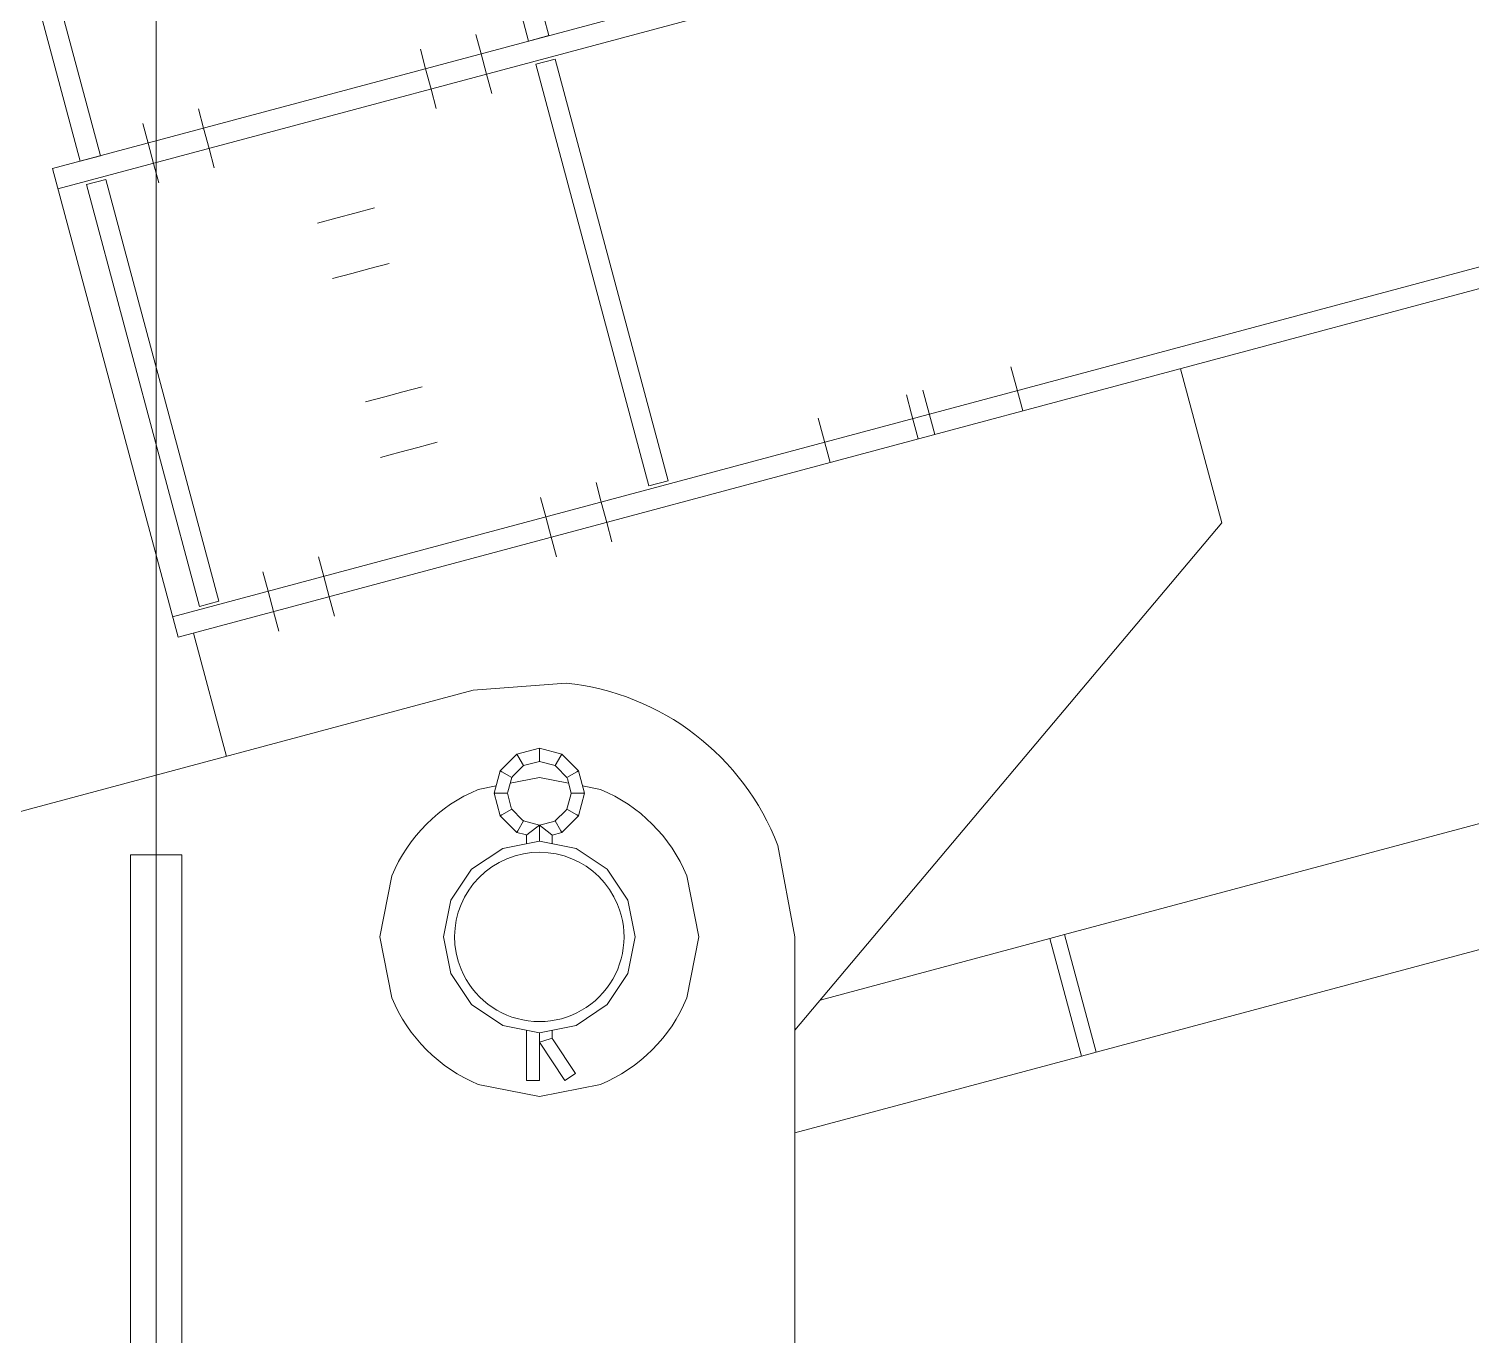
# Model space of a CAD drawing. Header units: millimetres. Extents: x -753 to 90, y 56274 to 56868.
# Drawn here: x -393.29 to -384.25, y 56706.36 to 56714.54 of the extents above; entities that cross this region are included whole.
import ezdxf

# ---------------------------------------------------------------- set-up
doc = ezdxf.new("R2010")
doc.units = ezdxf.units.MM
doc.linetypes.add('XKITLINE00', pattern=[0])
doc.linetypes.add('XKITLINE02', pattern=[4, 2, -2])
for name, color, linetype, lineweight in [('Grelha', 4, 'Continuous', 0), ('Parafuso', 3, 'Continuous', 0), ('Peça', 2, 'Continuous', 0)]:
    doc.layers.add(name, color=color, linetype=linetype, lineweight=lineweight)

# ---------------------------------------------------------------- blocks, each defined once
blk = doc.blocks.new('*A529')
at = {"layer": 'Peça', "color": 1, "linetype": 'XKITLINE00', "lineweight": 0}
for p, q in [((-392.3281, 56709.3675), (-392.6481, 56709.3675)), ((-392.6481, 56705.1875), (-392.6481, 56709.3675)), ((-392.3281, 56705.1875), (-392.3281, 56709.3675)), ((-392.6481, 56705.5875), (-392.3281, 56705.5875))]:
    blk.add_line(p, q, dxfattribs=at)
blk = doc.blocks.new('*A531')
at = {"layer": 'Peça', "color": 1, "linetype": 'XKITLINE00', "lineweight": 0}
for p, q in [((-390.5022, 56710.3991), (-389.9209, 56710.4449)), ((-395.3022, 56709.113), (-390.5022, 56710.3991)), ((-388.5944, 56709.427), (-388.4881, 56708.8536)), ((-395.777, 56708.8979), (-395.3022, 56709.113)), ((-388.4881, 56705.1875), (-388.4881, 56708.8536)), ((-396.4881, 56707.5675), (-396.4032, 56708.0818)), ((-396.4882, 56705.1875), (-396.4881, 56707.5675))]:
    blk.add_line(p, q, dxfattribs=at)
for centre, start, end in [((-390.0881, 56708.8536), 20.99996, 83.99972), ((-394.8881, 56707.5675), 123.74946, 161.24913)]:
    blk.add_arc(centre, 1.6, start, end, dxfattribs=at)
blk = doc.blocks.new('*A532')
at = {"layer": 'Peça', "color": 1, "linetype": 'XKITLINE00', "lineweight": 0}
for p, q in [((-390.3177, 56709.408), (-390.0881, 56709.4536)), ((-390.0881, 56709.4536), (-389.8585, 56709.408)), ((-390.5124, 56709.2779), (-390.3177, 56709.408)), ((-389.6639, 56709.2779), (-389.8585, 56709.408)), ((-390.5124, 56709.2779), (-390.6424, 56709.0832)), ((-389.5338, 56709.0832), (-389.6639, 56709.2779)), ((-390.6424, 56709.0832), (-390.6881, 56708.8536)), ((-389.4881, 56708.8537), (-389.5338, 56709.0832)), ((-390.6881, 56708.8536), (-390.6424, 56708.624)), ((-389.5338, 56708.624), (-389.4881, 56708.8537)), ((-390.6424, 56708.624), (-390.5124, 56708.4294)), ((-389.6639, 56708.4294), (-389.5338, 56708.624)), ((-390.5124, 56708.4294), (-390.3177, 56708.2993)), ((-389.8585, 56708.2993), (-389.6639, 56708.4294)), ((-390.3177, 56708.2993), (-390.0881, 56708.2536)), ((-390.0881, 56708.2536), (-389.8585, 56708.2993))]:
    blk.add_line(p, q, dxfattribs=at)
for start, end in [(22.50001, 202.50001), (202.50001, 22.50001)]:
    blk.add_arc((-390.0882, 56708.8537), 0.5306, start, end, dxfattribs=at)
blk = doc.blocks.new('*A623')
at = {"layer": 'Peça', "color": 1, "linetype": 'XKITLINE00', "lineweight": 0}
for p, q in [((-390.4708, 56709.7775), (-390.3586, 56709.7998)), ((-390.2711, 56709.8172), (-390.0881, 56709.8536)), ((-390.0881, 56709.8536), (-389.9052, 56709.8173)), ((-389.8177, 56709.7999), (-389.7054, 56709.7775)), ((-391.0881, 56708.8536), (-391.012, 56709.2363)), ((-389.1642, 56709.2363), (-389.0881, 56708.8536)), ((-391.012, 56708.471), (-391.0881, 56708.8536)), ((-389.0881, 56708.8536), (-389.1642, 56708.471)), ((-390.0881, 56707.8536), (-390.4708, 56707.9298)), ((-389.7054, 56707.9298), (-390.0881, 56707.8536))]:
    blk.add_line(p, q, dxfattribs=at)
for start, end in [(112.5, 157.5), (22.49997, 67.49999), (202.5, 247.49999), (292.49998, 337.49996)]:
    blk.add_arc((-390.0881, 56708.8536), 1, start, end, dxfattribs=at)
blk = doc.blocks.new('*A624')
at = {"layer": 'Peça', "color": 1, "linetype": 'XKITLINE00', "lineweight": 0}
for p, q in [((-390.2296, 56709.9986), (-390.3331, 56709.8951)), ((-390.0882, 56710.0365), (-390.2296, 56709.9986)), ((-390.2296, 56709.9986), (-390.2235, 56709.9881)), ((-390.2235, 56709.9881), (-390.1882, 56709.9269)), ((-390.0882, 56710.0365), (-390.0882, 56710.0244)), ((-390.0882, 56710.0365), (-389.9467, 56709.9986)), ((-390.0882, 56710.0244), (-390.0882, 56709.9537)), ((-389.9528, 56709.9881), (-389.9882, 56709.9269)), ((-389.9467, 56709.9986), (-389.9528, 56709.9881)), ((-389.9467, 56709.9986), (-389.8433, 56709.8951)), ((-390.3331, 56709.8951), (-390.371, 56709.7537)), ((-390.3331, 56709.8951), (-390.3226, 56709.8891)), ((-390.3226, 56709.8891), (-390.2614, 56709.8537)), ((-390.1882, 56709.9269), (-390.2543, 56709.8608)), ((-390.1882, 56709.9269), (-390.1785, 56709.9295)), ((-390.0882, 56709.9537), (-390.1785, 56709.9295)), ((-390.0882, 56709.9537), (-390.0785, 56709.9511)), ((-390.0785, 56709.9511), (-389.9882, 56709.9269)), ((-389.9882, 56709.9269), (-389.9811, 56709.9198)), ((-389.9811, 56709.9198), (-389.915, 56709.8537)), ((-389.8538, 56709.889), (-389.915, 56709.8537)), ((-389.8433, 56709.8951), (-389.8538, 56709.889)), ((-389.8433, 56709.8951), (-389.8053, 56709.7537)), ((-390.2614, 56709.8537), (-390.2856, 56709.7634)), ((-390.2614, 56709.8537), (-390.2543, 56709.8608)), ((-389.915, 56709.8537), (-389.9124, 56709.844)), ((-389.9124, 56709.844), (-389.8882, 56709.7537)), ((-390.371, 56709.7537), (-390.3331, 56709.6123)), ((-390.371, 56709.7537), (-390.3589, 56709.7537)), ((-390.3589, 56709.7537), (-390.2882, 56709.7537)), ((-390.2882, 56709.7537), (-390.2856, 56709.7634)), ((-390.2882, 56709.7537), (-390.264, 56709.6634)), ((-389.8907, 56709.744), (-389.915, 56709.6537)), ((-389.8882, 56709.7537), (-389.8907, 56709.744)), ((-389.8175, 56709.7537), (-389.8882, 56709.7537)), ((-389.8053, 56709.7537), (-389.8433, 56709.6123)), ((-389.8053, 56709.7537), (-389.8175, 56709.7537)), ((-390.3331, 56709.6123), (-390.3226, 56709.6183)), ((-390.3331, 56709.6123), (-390.2296, 56709.5088)), ((-390.3226, 56709.6183), (-390.2614, 56709.6537)), ((-390.2614, 56709.6537), (-390.264, 56709.6634)), ((-390.2614, 56709.6537), (-390.1952, 56709.5876)), ((-389.9221, 56709.6466), (-389.9882, 56709.5805)), ((-389.8433, 56709.6123), (-389.9468, 56709.5088)), ((-389.915, 56709.6537), (-389.9221, 56709.6466)), ((-389.8538, 56709.6183), (-389.915, 56709.6537)), ((-389.8433, 56709.6123), (-389.8538, 56709.6183)), ((-390.2296, 56709.5088), (-390.2235, 56709.5193)), ((-390.1778, 56709.4949), (-390.2296, 56709.5088)), ((-390.2235, 56709.5193), (-390.1882, 56709.5805)), ((-390.1882, 56709.5805), (-390.1952, 56709.5876)), ((-390.0882, 56709.5537), (-390.1882, 56709.5805)), ((-390.1565, 56709.5013), (-390.0882, 56709.5537)), ((-389.9979, 56709.5779), (-390.0882, 56709.5537)), ((-390.0882, 56709.5537), (-390.0882, 56709.4536)), ((-390.0199, 56709.5013), (-390.0882, 56709.5537)), ((-390.0882, 56709.5537), (-390.0882, 56709.4536)), ((-389.9468, 56709.5088), (-390.0082, 56709.4923)), ((-389.9882, 56709.5805), (-389.9979, 56709.5779)), ((-389.9529, 56709.5193), (-389.9882, 56709.5805)), ((-389.9468, 56709.5088), (-389.9529, 56709.5193)), ((-390.1682, 56709.4923), (-390.1778, 56709.4949)), ((-390.1682, 56709.4923), (-390.1565, 56709.5013)), ((-390.1682, 56709.4377), (-390.1682, 56709.4923)), ((-390.0082, 56709.4923), (-390.0199, 56709.5013)), ((-390.0082, 56709.4823), (-390.0082, 56709.4923)), ((-390.0082, 56709.4377), (-390.0082, 56709.4823)), ((-390.1682, 56707.9537), (-390.1682, 56708.2696)), ((-390.0882, 56707.9537), (-390.0882, 56708.2536)), ((-390.0882, 56708.2536), (-390.0882, 56708.1937)), ((-390.0082, 56708.2695), (-390.0082, 56708.2179)), ((-390.0199, 56708.2144), (-390.0882, 56708.1937)), ((-390.0882, 56708.1937), (-389.9282, 56707.9537)), ((-390.0082, 56708.2179), (-390.0199, 56708.2144)), ((-390.0082, 56708.2179), (-390.0026, 56708.2096)), ((-390.0026, 56708.2096), (-389.8616, 56707.9981)), ((-389.9184, 56707.9602), (-389.8713, 56707.9916)), ((-389.8713, 56707.9916), (-389.8616, 56707.9981)), ((-390.1682, 56707.9537), (-390.1564, 56707.9537)), ((-390.1564, 56707.9537), (-390.0882, 56707.9537)), ((-389.9282, 56707.9537), (-389.9184, 56707.9602))]:
    blk.add_line(p, q, dxfattribs=at)
blk = doc.blocks.new('*A628')
at = {"layer": 'Grelha', "color": 7, "linetype": 'XKITLINE00', "lineweight": 0}
blk.add_line((-392.4881, 56499.3272), (-392.4881, 56831.55), dxfattribs=at)
blk = doc.blocks.new('*A1311')
at = {"layer": 'Peça', "color": 1, "linetype": 'XKITLINE00', "lineweight": 0}
for p, q in [((-393.1381, 56713.6683), (-383.1297, 56716.35)), ((-393.104, 56713.5408), (-383.0955, 56716.2225)), ((-393.1381, 56713.6683), (-392.3513, 56710.7319)), ((-392.3855, 56710.8594), (-382.377, 56713.5411)), ((-392.3513, 56710.7319), (-382.8983, 56713.2648))]:
    blk.add_line(p, q, dxfattribs=at)
blk = doc.blocks.new('*A1315')
at = {"layer": 'Parafuso', "color": 7, "linetype": 'XKITLINE02', "lineweight": 0}
for p, q in [((-392.1915, 56713.9219), (-392.2241, 56714.0436)), ((-392.1915, 56713.9219), (-392.2241, 56714.0436)), ((-392.1915, 56713.9219), (-392.2241, 56714.0436)), ((-392.5393, 56713.8288), (-392.5719, 56713.9505)), ((-392.5393, 56713.8288), (-392.5719, 56713.9505)), ((-392.5393, 56713.8288), (-392.5719, 56713.9505)), ((-392.1574, 56713.7944), (-392.1915, 56713.9219)), ((-392.1574, 56713.7944), (-392.1915, 56713.9219)), ((-392.1574, 56713.7944), (-392.1915, 56713.9219)), ((-392.5051, 56713.7013), (-392.5393, 56713.8288)), ((-392.5051, 56713.7013), (-392.5393, 56713.8288)), ((-392.5051, 56713.7013), (-392.5393, 56713.8288)), ((-392.1248, 56713.6727), (-392.1574, 56713.7944)), ((-392.1248, 56713.6727), (-392.1574, 56713.7944)), ((-392.1248, 56713.6727), (-392.1574, 56713.7944)), ((-392.4725, 56713.5796), (-392.5051, 56713.7013)), ((-392.4725, 56713.5796), (-392.5051, 56713.7013)), ((-392.4725, 56713.5796), (-392.5051, 56713.7013))]:
    blk.add_line(p, q, dxfattribs=at)
blk = doc.blocks.new('*A1340')
at = {"layer": 'Peça', "color": 1, "linetype": 'XKITLINE00', "lineweight": 0}
for p, q in [((-389.9885, 56714.3549), (-390.1102, 56714.3222)), ((-389.4021, 56711.6795), (-390.1102, 56714.3222)), ((-389.2804, 56711.7121), (-389.9885, 56714.3549)), ((-389.2804, 56711.7121), (-389.4021, 56711.6795))]:
    blk.add_line(p, q, dxfattribs=at)
blk = doc.blocks.new('*A1341')
at = {"layer": 'Peça', "color": 1, "linetype": 'XKITLINE00', "lineweight": 0}
for p, q in [((-392.8032, 56713.6007), (-392.9249, 56713.5681)), ((-392.0951, 56710.9579), (-392.8032, 56713.6007)), ((-392.2168, 56710.9253), (-392.9249, 56713.5681)), ((-392.0951, 56710.9579), (-392.2168, 56710.9253))]:
    blk.add_line(p, q, dxfattribs=at)
blk = doc.blocks.new('*A1356')
at = {"layer": 'Parafuso', "color": 7, "linetype": 'XKITLINE02', "lineweight": 0}
for p, q in [((-387.1345, 56712.4268), (-387.1016, 56712.3042)), ((-387.7892, 56712.2514), (-387.7563, 56712.1287)), ((-387.6859, 56712.2791), (-387.653, 56712.1564)), ((-387.1016, 56712.3042), (-387.0602, 56712.1496)), ((-387.7563, 56712.1287), (-387.7149, 56711.9742)), ((-387.653, 56712.1564), (-387.6116, 56712.0019)), ((-388.3406, 56712.1037), (-388.3077, 56711.981)), ((-388.3077, 56711.981), (-388.2663, 56711.8264))]:
    blk.add_line(p, q, dxfattribs=at)
blk = doc.blocks.new('*A1371')
at = {"layer": 'Peça', "color": 1, "linetype": 'XKITLINE00', "lineweight": 0}
for p, q in [((-386.6007, 56708.1318), (-340.654, 56720.4428)), ((-386.7979, 56708.8678), (-382.0603, 56710.1372)), ((-386.7979, 56708.8678), (-386.6007, 56708.1318))]:
    blk.add_line(p, q, dxfattribs=at)
blk = doc.blocks.new('*A1386')
at = {"layer": 'Peça', "color": 1, "linetype": 'XKITLINE00', "lineweight": 0}
for p, q in [((-390.1554, 56714.4675), (-394.7933, 56731.7769)), ((-390.0278, 56714.5017), (-394.6658, 56731.8111)), ((-392.9643, 56713.7149), (-397.6022, 56731.0243)), ((-392.8368, 56713.7491), (-397.4747, 56731.0585)), ((-390.1554, 56714.4675), (-390.0278, 56714.5017)), ((-392.9643, 56713.7149), (-392.8368, 56713.7491))]:
    blk.add_line(p, q, dxfattribs=at)
blk = doc.blocks.new('*A1394')
at = {"layer": 'Parafuso', "color": 7, "linetype": 'XKITLINE02', "lineweight": 0}
for p, q in [((-392.1915, 56713.9219), (-392.2241, 56714.0436)), ((-392.1915, 56713.9219), (-392.2241, 56714.0436)), ((-392.1915, 56713.9219), (-392.2241, 56714.0436)), ((-392.5393, 56713.8288), (-392.5719, 56713.9505)), ((-392.5393, 56713.8288), (-392.5719, 56713.9505)), ((-392.5393, 56713.8288), (-392.5719, 56713.9505)), ((-392.1574, 56713.7944), (-392.1915, 56713.9219)), ((-392.1574, 56713.7944), (-392.1915, 56713.9219)), ((-392.1574, 56713.7944), (-392.1915, 56713.9219)), ((-392.5051, 56713.7013), (-392.5393, 56713.8288)), ((-392.5051, 56713.7013), (-392.5393, 56713.8288)), ((-392.5051, 56713.7013), (-392.5393, 56713.8288)), ((-392.1248, 56713.6727), (-392.1574, 56713.7944)), ((-392.1248, 56713.6727), (-392.1574, 56713.7944)), ((-392.1248, 56713.6727), (-392.1574, 56713.7944)), ((-392.4725, 56713.5796), (-392.5051, 56713.7013)), ((-392.4725, 56713.5796), (-392.5051, 56713.7013)), ((-392.4725, 56713.5796), (-392.5051, 56713.7013))]:
    blk.add_line(p, q, dxfattribs=at)
blk = doc.blocks.new('*A1395')
at = {"layer": 'Parafuso', "color": 7, "linetype": 'XKITLINE02', "lineweight": 0}
for p, q in [((-392.1915, 56713.9219), (-392.2241, 56714.0436)), ((-392.1915, 56713.9219), (-392.2241, 56714.0436)), ((-392.1915, 56713.9219), (-392.2241, 56714.0436)), ((-392.5393, 56713.8288), (-392.5719, 56713.9505)), ((-392.5393, 56713.8288), (-392.5719, 56713.9505)), ((-392.5393, 56713.8288), (-392.5719, 56713.9505)), ((-392.1574, 56713.7944), (-392.1915, 56713.9219)), ((-392.1574, 56713.7944), (-392.1915, 56713.9219)), ((-392.1574, 56713.7944), (-392.1915, 56713.9219)), ((-392.5051, 56713.7013), (-392.5393, 56713.8288)), ((-392.5051, 56713.7013), (-392.5393, 56713.8288)), ((-392.5051, 56713.7013), (-392.5393, 56713.8288)), ((-392.1248, 56713.6727), (-392.1574, 56713.7944)), ((-392.1248, 56713.6727), (-392.1574, 56713.7944)), ((-392.1248, 56713.6727), (-392.1574, 56713.7944)), ((-392.4725, 56713.5796), (-392.5051, 56713.7013)), ((-392.4725, 56713.5796), (-392.5051, 56713.7013)), ((-392.4725, 56713.5796), (-392.5051, 56713.7013))]:
    blk.add_line(p, q, dxfattribs=at)
blk = doc.blocks.new('*A1396')
at = {"layer": 'Parafuso', "color": 7, "linetype": 'XKITLINE02', "lineweight": 0}
for p, q in [((-389.7328, 56711.7006), (-389.7002, 56711.5789)), ((-389.7328, 56711.7006), (-389.7002, 56711.5789)), ((-389.7328, 56711.7006), (-389.7002, 56711.5789)), ((-390.0806, 56711.6074), (-390.048, 56711.4857)), ((-390.0806, 56711.6074), (-390.048, 56711.4857)), ((-390.0806, 56711.6074), (-390.048, 56711.4857)), ((-389.7002, 56711.5789), (-389.6661, 56711.4514)), ((-389.7002, 56711.5789), (-389.6661, 56711.4514)), ((-389.7002, 56711.5789), (-389.6661, 56711.4514)), ((-390.048, 56711.4857), (-390.0138, 56711.3582)), ((-390.048, 56711.4857), (-390.0138, 56711.3582)), ((-390.048, 56711.4857), (-390.0138, 56711.3582)), ((-389.6661, 56711.4514), (-389.6335, 56711.3297)), ((-389.6661, 56711.4514), (-389.6335, 56711.3297)), ((-389.6661, 56711.4514), (-389.6335, 56711.3297)), ((-390.0138, 56711.3582), (-389.9812, 56711.2365)), ((-390.0138, 56711.3582), (-389.9812, 56711.2365)), ((-390.0138, 56711.3582), (-389.9812, 56711.2365))]:
    blk.add_line(p, q, dxfattribs=at)
blk = doc.blocks.new('*A1397')
at = {"layer": 'Parafuso', "color": 7, "linetype": 'XKITLINE02', "lineweight": 0}
for p, q in [((-389.7328, 56711.7006), (-389.7002, 56711.5789)), ((-389.7328, 56711.7006), (-389.7002, 56711.5789)), ((-389.7328, 56711.7006), (-389.7002, 56711.5789)), ((-390.0806, 56711.6074), (-390.048, 56711.4857)), ((-390.0806, 56711.6074), (-390.048, 56711.4857)), ((-390.0806, 56711.6074), (-390.048, 56711.4857)), ((-389.7002, 56711.5789), (-389.6661, 56711.4514)), ((-389.7002, 56711.5789), (-389.6661, 56711.4514)), ((-389.7002, 56711.5789), (-389.6661, 56711.4514)), ((-390.048, 56711.4857), (-390.0138, 56711.3582)), ((-390.048, 56711.4857), (-390.0138, 56711.3582)), ((-390.048, 56711.4857), (-390.0138, 56711.3582)), ((-389.6661, 56711.4514), (-389.6335, 56711.3297)), ((-389.6661, 56711.4514), (-389.6335, 56711.3297)), ((-389.6661, 56711.4514), (-389.6335, 56711.3297)), ((-390.0138, 56711.3582), (-389.9812, 56711.2365)), ((-390.0138, 56711.3582), (-389.9812, 56711.2365)), ((-390.0138, 56711.3582), (-389.9812, 56711.2365))]:
    blk.add_line(p, q, dxfattribs=at)
blk = doc.blocks.new('*A1398')
at = {"layer": 'Parafuso', "color": 7, "linetype": 'XKITLINE02', "lineweight": 0}
for p, q in [((-390.4529, 56714.3878), (-390.4855, 56714.5095)), ((-390.4529, 56714.3878), (-390.4855, 56714.5095)), ((-390.4529, 56714.3878), (-390.4855, 56714.5095)), ((-390.8006, 56714.2946), (-390.8332, 56714.4163)), ((-390.8006, 56714.2946), (-390.8332, 56714.4163)), ((-390.8006, 56714.2946), (-390.8332, 56714.4163)), ((-390.4187, 56714.2603), (-390.4529, 56714.3878)), ((-390.4187, 56714.2603), (-390.4529, 56714.3878)), ((-390.4187, 56714.2603), (-390.4529, 56714.3878)), ((-390.7664, 56714.1671), (-390.8006, 56714.2946)), ((-390.7664, 56714.1671), (-390.8006, 56714.2946)), ((-390.7664, 56714.1671), (-390.8006, 56714.2946)), ((-390.3861, 56714.1386), (-390.4187, 56714.2603)), ((-390.3861, 56714.1386), (-390.4187, 56714.2603)), ((-390.3861, 56714.1386), (-390.4187, 56714.2603)), ((-390.7338, 56714.0454), (-390.7664, 56714.1671)), ((-390.7338, 56714.0454), (-390.7664, 56714.1671)), ((-390.7338, 56714.0454), (-390.7664, 56714.1671))]:
    blk.add_line(p, q, dxfattribs=at)
blk = doc.blocks.new('*A1399')
at = {"layer": 'Parafuso', "color": 7, "linetype": 'XKITLINE02', "lineweight": 0}
for p, q in [((-390.4529, 56714.3878), (-390.4855, 56714.5095)), ((-390.4529, 56714.3878), (-390.4855, 56714.5095)), ((-390.4529, 56714.3878), (-390.4855, 56714.5095)), ((-390.8006, 56714.2946), (-390.8332, 56714.4163)), ((-390.8006, 56714.2946), (-390.8332, 56714.4163)), ((-390.8006, 56714.2946), (-390.8332, 56714.4163)), ((-390.4187, 56714.2603), (-390.4529, 56714.3878)), ((-390.4187, 56714.2603), (-390.4529, 56714.3878)), ((-390.4187, 56714.2603), (-390.4529, 56714.3878)), ((-390.7664, 56714.1671), (-390.8006, 56714.2946)), ((-390.7664, 56714.1671), (-390.8006, 56714.2946)), ((-390.7664, 56714.1671), (-390.8006, 56714.2946)), ((-390.3861, 56714.1386), (-390.4187, 56714.2603)), ((-390.3861, 56714.1386), (-390.4187, 56714.2603)), ((-390.3861, 56714.1386), (-390.4187, 56714.2603)), ((-390.7338, 56714.0454), (-390.7664, 56714.1671)), ((-390.7338, 56714.0454), (-390.7664, 56714.1671)), ((-390.7338, 56714.0454), (-390.7664, 56714.1671))]:
    blk.add_line(p, q, dxfattribs=at)
blk = doc.blocks.new('*A1400')
at = {"layer": 'Parafuso', "color": 7, "linetype": 'XKITLINE02', "lineweight": 0}
for p, q in [((-391.1216, 56713.4218), (-391.2433, 56713.3892)), ((-391.1216, 56713.4218), (-391.2433, 56713.3892)), ((-391.3554, 56713.3592), (-391.4771, 56713.3266)), ((-391.3554, 56713.3592), (-391.4771, 56713.3266)), ((-391.2433, 56713.3892), (-391.3554, 56713.3592)), ((-391.2433, 56713.3892), (-391.3554, 56713.3592)), ((-391.1502, 56713.0415), (-391.2622, 56713.0114)), ((-391.1502, 56713.0415), (-391.2622, 56713.0114)), ((-391.0285, 56713.0741), (-391.1502, 56713.0415)), ((-391.0285, 56713.0741), (-391.1502, 56713.0415)), ((-391.2622, 56713.0114), (-391.3839, 56712.9788)), ((-391.2622, 56713.0114), (-391.3839, 56712.9788)), ((-391.0552, 56712.2387), (-391.1769, 56712.2061)), ((-391.0552, 56712.2387), (-391.1769, 56712.2061)), ((-390.9431, 56712.2687), (-391.0552, 56712.2387)), ((-390.9431, 56712.2687), (-391.0552, 56712.2387)), ((-390.8214, 56712.3013), (-390.9431, 56712.2687)), ((-390.8214, 56712.3013), (-390.9431, 56712.2687)), ((-390.7282, 56711.9536), (-390.8499, 56711.921)), ((-390.7282, 56711.9536), (-390.8499, 56711.921)), ((-390.962, 56711.891), (-391.0837, 56711.8583)), ((-390.962, 56711.891), (-391.0837, 56711.8583)), ((-390.8499, 56711.921), (-390.962, 56711.891)), ((-390.8499, 56711.921), (-390.962, 56711.891))]:
    blk.add_line(p, q, dxfattribs=at)
blk = doc.blocks.new('*A1401')
at = {"layer": 'Parafuso', "color": 7, "linetype": 'XKITLINE02', "lineweight": 0}
for p, q in [((-391.1216, 56713.4218), (-391.2433, 56713.3892)), ((-391.1216, 56713.4218), (-391.2433, 56713.3892)), ((-391.3554, 56713.3592), (-391.4771, 56713.3266)), ((-391.3554, 56713.3592), (-391.4771, 56713.3266)), ((-391.2433, 56713.3892), (-391.3554, 56713.3592)), ((-391.2433, 56713.3892), (-391.3554, 56713.3592)), ((-391.1502, 56713.0415), (-391.2622, 56713.0114)), ((-391.1502, 56713.0415), (-391.2622, 56713.0114)), ((-391.0285, 56713.0741), (-391.1502, 56713.0415)), ((-391.0285, 56713.0741), (-391.1502, 56713.0415)), ((-391.2622, 56713.0114), (-391.3839, 56712.9788)), ((-391.2622, 56713.0114), (-391.3839, 56712.9788)), ((-391.0552, 56712.2387), (-391.1769, 56712.2061)), ((-391.0552, 56712.2387), (-391.1769, 56712.2061)), ((-390.9431, 56712.2687), (-391.0552, 56712.2387)), ((-390.9431, 56712.2687), (-391.0552, 56712.2387)), ((-390.8214, 56712.3013), (-390.9431, 56712.2687)), ((-390.8214, 56712.3013), (-390.9431, 56712.2687)), ((-390.7282, 56711.9536), (-390.8499, 56711.921)), ((-390.7282, 56711.9536), (-390.8499, 56711.921)), ((-390.962, 56711.891), (-391.0837, 56711.8583)), ((-390.962, 56711.891), (-391.0837, 56711.8583)), ((-390.8499, 56711.921), (-390.962, 56711.891)), ((-390.8499, 56711.921), (-390.962, 56711.891))]:
    blk.add_line(p, q, dxfattribs=at)
blk = doc.blocks.new('*A1402')
at = {"layer": 'Parafuso', "color": 7, "linetype": 'XKITLINE02', "lineweight": 0}
for p, q in [((-391.4715, 56711.2347), (-391.4389, 56711.113)), ((-391.4715, 56711.2347), (-391.4389, 56711.113)), ((-391.4715, 56711.2347), (-391.4389, 56711.113)), ((-391.8192, 56711.1416), (-391.7866, 56711.0198)), ((-391.8192, 56711.1416), (-391.7866, 56711.0198)), ((-391.8192, 56711.1416), (-391.7866, 56711.0198)), ((-391.4389, 56711.113), (-391.4047, 56710.9855)), ((-391.4389, 56711.113), (-391.4047, 56710.9855)), ((-391.4389, 56711.113), (-391.4047, 56710.9855)), ((-391.7866, 56711.0198), (-391.7525, 56710.8923)), ((-391.7866, 56711.0198), (-391.7525, 56710.8923)), ((-391.7866, 56711.0198), (-391.7525, 56710.8923)), ((-391.4047, 56710.9855), (-391.3721, 56710.8638)), ((-391.4047, 56710.9855), (-391.3721, 56710.8638)), ((-391.4047, 56710.9855), (-391.3721, 56710.8638)), ((-391.7525, 56710.8923), (-391.7199, 56710.7706)), ((-391.7525, 56710.8923), (-391.7199, 56710.7706)), ((-391.7525, 56710.8923), (-391.7199, 56710.7706))]:
    blk.add_line(p, q, dxfattribs=at)
blk = doc.blocks.new('*A1403')
at = {"layer": 'Parafuso', "color": 7, "linetype": 'XKITLINE02', "lineweight": 0}
for p, q in [((-391.4715, 56711.2347), (-391.4389, 56711.113)), ((-391.4715, 56711.2347), (-391.4389, 56711.113)), ((-391.4715, 56711.2347), (-391.4389, 56711.113)), ((-391.8192, 56711.1416), (-391.7866, 56711.0198)), ((-391.8192, 56711.1416), (-391.7866, 56711.0198)), ((-391.8192, 56711.1416), (-391.7866, 56711.0198)), ((-391.4389, 56711.113), (-391.4047, 56710.9855)), ((-391.4389, 56711.113), (-391.4047, 56710.9855)), ((-391.4389, 56711.113), (-391.4047, 56710.9855)), ((-391.7866, 56711.0198), (-391.7525, 56710.8923)), ((-391.7866, 56711.0198), (-391.7525, 56710.8923)), ((-391.7866, 56711.0198), (-391.7525, 56710.8923)), ((-391.4047, 56710.9855), (-391.3721, 56710.8638)), ((-391.4047, 56710.9855), (-391.3721, 56710.8638)), ((-391.4047, 56710.9855), (-391.3721, 56710.8638)), ((-391.7525, 56710.8923), (-391.7199, 56710.7706)), ((-391.7525, 56710.8923), (-391.7199, 56710.7706)), ((-391.7525, 56710.8923), (-391.7199, 56710.7706))]:
    blk.add_line(p, q, dxfattribs=at)
blk = doc.blocks.new('*A1418')
at = {"layer": 'Parafuso', "color": 7, "linetype": 'XKITLINE02', "lineweight": 0}
for p, q in [((-392.1915, 56713.9219), (-392.2241, 56714.0436)), ((-392.1915, 56713.9219), (-392.2241, 56714.0436)), ((-392.1915, 56713.9219), (-392.2241, 56714.0436)), ((-392.5393, 56713.8288), (-392.5719, 56713.9505)), ((-392.5393, 56713.8288), (-392.5719, 56713.9505)), ((-392.5393, 56713.8288), (-392.5719, 56713.9505)), ((-392.1574, 56713.7944), (-392.1915, 56713.9219)), ((-392.1574, 56713.7944), (-392.1915, 56713.9219)), ((-392.1574, 56713.7944), (-392.1915, 56713.9219)), ((-392.5051, 56713.7013), (-392.5393, 56713.8288)), ((-392.5051, 56713.7013), (-392.5393, 56713.8288)), ((-392.5051, 56713.7013), (-392.5393, 56713.8288)), ((-392.1248, 56713.6727), (-392.1574, 56713.7944)), ((-392.1248, 56713.6727), (-392.1574, 56713.7944)), ((-392.1248, 56713.6727), (-392.1574, 56713.7944)), ((-392.4725, 56713.5796), (-392.5051, 56713.7013)), ((-392.4725, 56713.5796), (-392.5051, 56713.7013)), ((-392.4725, 56713.5796), (-392.5051, 56713.7013))]:
    blk.add_line(p, q, dxfattribs=at)
blk = doc.blocks.new('*A1423')
at = {"layer": 'Parafuso', "color": 7, "linetype": 'XKITLINE02', "lineweight": 0}
for p, q in [((-391.2433, 56713.3892), (-391.1216, 56713.4218)), ((-391.2433, 56713.3892), (-391.1216, 56713.4218)), ((-391.4771, 56713.3266), (-391.3554, 56713.3592)), ((-391.4771, 56713.3266), (-391.3554, 56713.3592)), ((-391.3554, 56713.3592), (-391.2433, 56713.3892)), ((-391.3554, 56713.3592), (-391.2433, 56713.3892)), ((-391.2622, 56713.0114), (-391.1502, 56713.0415)), ((-391.2622, 56713.0114), (-391.1502, 56713.0415)), ((-391.1502, 56713.0415), (-391.0285, 56713.0741)), ((-391.1502, 56713.0415), (-391.0285, 56713.0741)), ((-391.3839, 56712.9788), (-391.2622, 56713.0114)), ((-391.3839, 56712.9788), (-391.2622, 56713.0114)), ((-391.1769, 56712.2061), (-391.0552, 56712.2387)), ((-391.1769, 56712.2061), (-391.0552, 56712.2387)), ((-391.0552, 56712.2387), (-390.9431, 56712.2687)), ((-391.0552, 56712.2387), (-390.9431, 56712.2687)), ((-390.9431, 56712.2687), (-390.8214, 56712.3013)), ((-390.9431, 56712.2687), (-390.8214, 56712.3013)), ((-390.8499, 56711.921), (-390.7282, 56711.9536)), ((-390.8499, 56711.921), (-390.7282, 56711.9536)), ((-391.0837, 56711.8583), (-390.962, 56711.891)), ((-391.0837, 56711.8583), (-390.962, 56711.891)), ((-390.962, 56711.891), (-390.8499, 56711.921)), ((-390.962, 56711.891), (-390.8499, 56711.921))]:
    blk.add_line(p, q, dxfattribs=at)
blk = doc.blocks.new('*A1424')
at = {"layer": 'Parafuso', "color": 7, "linetype": 'XKITLINE02', "lineweight": 0}
for p, q in [((-391.2433, 56713.3892), (-391.1216, 56713.4218)), ((-391.2433, 56713.3892), (-391.1216, 56713.4218)), ((-391.4771, 56713.3266), (-391.3554, 56713.3592)), ((-391.4771, 56713.3266), (-391.3554, 56713.3592)), ((-391.3554, 56713.3592), (-391.2433, 56713.3892)), ((-391.3554, 56713.3592), (-391.2433, 56713.3892)), ((-391.2622, 56713.0114), (-391.1502, 56713.0415)), ((-391.2622, 56713.0114), (-391.1502, 56713.0415)), ((-391.1502, 56713.0415), (-391.0285, 56713.0741)), ((-391.1502, 56713.0415), (-391.0285, 56713.0741)), ((-391.3839, 56712.9788), (-391.2622, 56713.0114)), ((-391.3839, 56712.9788), (-391.2622, 56713.0114)), ((-391.1769, 56712.2061), (-391.0552, 56712.2387)), ((-391.1769, 56712.2061), (-391.0552, 56712.2387)), ((-391.0552, 56712.2387), (-390.9431, 56712.2687)), ((-391.0552, 56712.2387), (-390.9431, 56712.2687)), ((-390.9431, 56712.2687), (-390.8214, 56712.3013)), ((-390.9431, 56712.2687), (-390.8214, 56712.3013)), ((-390.8499, 56711.921), (-390.7282, 56711.9536)), ((-390.8499, 56711.921), (-390.7282, 56711.9536)), ((-391.0837, 56711.8583), (-390.962, 56711.891)), ((-391.0837, 56711.8583), (-390.962, 56711.891)), ((-390.962, 56711.891), (-390.8499, 56711.921)), ((-390.962, 56711.891), (-390.8499, 56711.921))]:
    blk.add_line(p, q, dxfattribs=at)
blk = doc.blocks.new('*A1425')
at = {"layer": 'Parafuso', "color": 7, "linetype": 'XKITLINE02', "lineweight": 0}
for p, q in [((-389.7328, 56711.7006), (-389.7002, 56711.5789)), ((-389.7328, 56711.7006), (-389.7002, 56711.5789)), ((-389.7328, 56711.7006), (-389.7002, 56711.5789)), ((-390.0806, 56711.6074), (-390.048, 56711.4857)), ((-390.0806, 56711.6074), (-390.048, 56711.4857)), ((-390.0806, 56711.6074), (-390.048, 56711.4857)), ((-389.7002, 56711.5789), (-389.6661, 56711.4514)), ((-389.7002, 56711.5789), (-389.6661, 56711.4514)), ((-389.7002, 56711.5789), (-389.6661, 56711.4514)), ((-390.048, 56711.4857), (-390.0138, 56711.3582)), ((-390.048, 56711.4857), (-390.0138, 56711.3582)), ((-390.048, 56711.4857), (-390.0138, 56711.3582)), ((-389.6661, 56711.4514), (-389.6335, 56711.3297)), ((-389.6661, 56711.4514), (-389.6335, 56711.3297)), ((-389.6661, 56711.4514), (-389.6335, 56711.3297)), ((-390.0138, 56711.3582), (-389.9812, 56711.2365)), ((-390.0138, 56711.3582), (-389.9812, 56711.2365)), ((-390.0138, 56711.3582), (-389.9812, 56711.2365))]:
    blk.add_line(p, q, dxfattribs=at)
blk = doc.blocks.new('*A1426')
at = {"layer": 'Parafuso', "color": 7, "linetype": 'XKITLINE02', "lineweight": 0}
for p, q in [((-389.7328, 56711.7006), (-389.7002, 56711.5789)), ((-389.7328, 56711.7006), (-389.7002, 56711.5789)), ((-389.7328, 56711.7006), (-389.7002, 56711.5789)), ((-390.0806, 56711.6074), (-390.048, 56711.4857)), ((-390.0806, 56711.6074), (-390.048, 56711.4857)), ((-390.0806, 56711.6074), (-390.048, 56711.4857)), ((-389.7002, 56711.5789), (-389.6661, 56711.4514)), ((-389.7002, 56711.5789), (-389.6661, 56711.4514)), ((-389.7002, 56711.5789), (-389.6661, 56711.4514)), ((-390.048, 56711.4857), (-390.0138, 56711.3582)), ((-390.048, 56711.4857), (-390.0138, 56711.3582)), ((-390.048, 56711.4857), (-390.0138, 56711.3582)), ((-389.6661, 56711.4514), (-389.6335, 56711.3297)), ((-389.6661, 56711.4514), (-389.6335, 56711.3297)), ((-389.6661, 56711.4514), (-389.6335, 56711.3297)), ((-390.0138, 56711.3582), (-389.9812, 56711.2365)), ((-390.0138, 56711.3582), (-389.9812, 56711.2365)), ((-390.0138, 56711.3582), (-389.9812, 56711.2365))]:
    blk.add_line(p, q, dxfattribs=at)
blk = doc.blocks.new('*A1427')
at = {"layer": 'Parafuso', "color": 7, "linetype": 'XKITLINE02', "lineweight": 0}
for p, q in [((-390.4529, 56714.3878), (-390.4855, 56714.5095)), ((-390.4529, 56714.3878), (-390.4855, 56714.5095)), ((-390.4529, 56714.3878), (-390.4855, 56714.5095)), ((-390.8006, 56714.2946), (-390.8332, 56714.4163)), ((-390.8006, 56714.2946), (-390.8332, 56714.4163)), ((-390.8006, 56714.2946), (-390.8332, 56714.4163)), ((-390.4187, 56714.2603), (-390.4529, 56714.3878)), ((-390.4187, 56714.2603), (-390.4529, 56714.3878)), ((-390.4187, 56714.2603), (-390.4529, 56714.3878)), ((-390.7664, 56714.1671), (-390.8006, 56714.2946)), ((-390.7664, 56714.1671), (-390.8006, 56714.2946)), ((-390.7664, 56714.1671), (-390.8006, 56714.2946)), ((-390.3861, 56714.1386), (-390.4187, 56714.2603)), ((-390.3861, 56714.1386), (-390.4187, 56714.2603)), ((-390.3861, 56714.1386), (-390.4187, 56714.2603)), ((-390.7338, 56714.0454), (-390.7664, 56714.1671)), ((-390.7338, 56714.0454), (-390.7664, 56714.1671)), ((-390.7338, 56714.0454), (-390.7664, 56714.1671))]:
    blk.add_line(p, q, dxfattribs=at)
blk = doc.blocks.new('*A1428')
at = {"layer": 'Parafuso', "color": 7, "linetype": 'XKITLINE02', "lineweight": 0}
for p, q in [((-390.4529, 56714.3878), (-390.4855, 56714.5095)), ((-390.4529, 56714.3878), (-390.4855, 56714.5095)), ((-390.4529, 56714.3878), (-390.4855, 56714.5095)), ((-390.8006, 56714.2946), (-390.8332, 56714.4163)), ((-390.8006, 56714.2946), (-390.8332, 56714.4163)), ((-390.8006, 56714.2946), (-390.8332, 56714.4163)), ((-390.4187, 56714.2603), (-390.4529, 56714.3878)), ((-390.4187, 56714.2603), (-390.4529, 56714.3878)), ((-390.4187, 56714.2603), (-390.4529, 56714.3878)), ((-390.7664, 56714.1671), (-390.8006, 56714.2946)), ((-390.7664, 56714.1671), (-390.8006, 56714.2946)), ((-390.7664, 56714.1671), (-390.8006, 56714.2946)), ((-390.3861, 56714.1386), (-390.4187, 56714.2603)), ((-390.3861, 56714.1386), (-390.4187, 56714.2603)), ((-390.3861, 56714.1386), (-390.4187, 56714.2603)), ((-390.7338, 56714.0454), (-390.7664, 56714.1671)), ((-390.7338, 56714.0454), (-390.7664, 56714.1671)), ((-390.7338, 56714.0454), (-390.7664, 56714.1671))]:
    blk.add_line(p, q, dxfattribs=at)
blk = doc.blocks.new('*A1429')
at = {"layer": 'Parafuso', "color": 7, "linetype": 'XKITLINE02', "lineweight": 0}
for p, q in [((-391.4715, 56711.2347), (-391.4389, 56711.113)), ((-391.4715, 56711.2347), (-391.4389, 56711.113)), ((-391.4715, 56711.2347), (-391.4389, 56711.113)), ((-391.8192, 56711.1416), (-391.7866, 56711.0198)), ((-391.8192, 56711.1416), (-391.7866, 56711.0198)), ((-391.8192, 56711.1416), (-391.7866, 56711.0198)), ((-391.4389, 56711.113), (-391.4047, 56710.9855)), ((-391.4389, 56711.113), (-391.4047, 56710.9855)), ((-391.4389, 56711.113), (-391.4047, 56710.9855)), ((-391.7866, 56711.0198), (-391.7525, 56710.8923)), ((-391.7866, 56711.0198), (-391.7525, 56710.8923)), ((-391.7866, 56711.0198), (-391.7525, 56710.8923)), ((-391.4047, 56710.9855), (-391.3721, 56710.8638)), ((-391.4047, 56710.9855), (-391.3721, 56710.8638)), ((-391.4047, 56710.9855), (-391.3721, 56710.8638)), ((-391.7525, 56710.8923), (-391.7199, 56710.7706)), ((-391.7525, 56710.8923), (-391.7199, 56710.7706)), ((-391.7525, 56710.8923), (-391.7199, 56710.7706))]:
    blk.add_line(p, q, dxfattribs=at)
blk = doc.blocks.new('*A1430')
at = {"layer": 'Parafuso', "color": 7, "linetype": 'XKITLINE02', "lineweight": 0}
for p, q in [((-391.4715, 56711.2347), (-391.4389, 56711.113)), ((-391.4715, 56711.2347), (-391.4389, 56711.113)), ((-391.4715, 56711.2347), (-391.4389, 56711.113)), ((-391.8192, 56711.1416), (-391.7866, 56711.0198)), ((-391.8192, 56711.1416), (-391.7866, 56711.0198)), ((-391.8192, 56711.1416), (-391.7866, 56711.0198)), ((-391.4389, 56711.113), (-391.4047, 56710.9855)), ((-391.4389, 56711.113), (-391.4047, 56710.9855)), ((-391.4389, 56711.113), (-391.4047, 56710.9855)), ((-391.7866, 56711.0198), (-391.7525, 56710.8923)), ((-391.7866, 56711.0198), (-391.7525, 56710.8923)), ((-391.7866, 56711.0198), (-391.7525, 56710.8923)), ((-391.4047, 56710.9855), (-391.3721, 56710.8638)), ((-391.4047, 56710.9855), (-391.3721, 56710.8638)), ((-391.4047, 56710.9855), (-391.3721, 56710.8638)), ((-391.7525, 56710.8923), (-391.7199, 56710.7706)), ((-391.7525, 56710.8923), (-391.7199, 56710.7706)), ((-391.7525, 56710.8923), (-391.7199, 56710.7706))]:
    blk.add_line(p, q, dxfattribs=at)
blk = doc.blocks.new('*A1697')
at = {"layer": 'Peça', "color": 1, "linetype": 'XKITLINE00', "lineweight": 0}
for p, q in [((-388.3289, 56708.4576), (-386.8898, 56708.8432)), ((-388.4881, 56707.626), (-386.6926, 56708.1071))]:
    blk.add_line(p, q, dxfattribs=at)
blk = doc.blocks.new('*A1698')
at = {"layer": 'Peça', "color": 1, "linetype": 'XKITLINE00', "lineweight": 0}
for p, q in [((-386.8898, 56708.8432), (-386.7978, 56708.8679)), ((-386.6926, 56708.1072), (-386.8898, 56708.8432)), ((-386.6006, 56708.1318), (-386.6926, 56708.1072))]:
    blk.add_line(p, q, dxfattribs=at)
blk = doc.blocks.new('*A1702')
at = {"layer": 'Peça', "color": 1, "linetype": 'XKITLINE00', "lineweight": 0}
for p, q in [((-386.0728, 56712.4142), (-385.814, 56711.4482)), ((-385.814, 56711.4482), (-388.4881, 56708.2683)), ((-392.0477, 56709.985), (-392.2548, 56710.7578))]:
    blk.add_line(p, q, dxfattribs=at)

msp = doc.modelspace()

# ---------------------------------------------------------------- block references
at = {"lineweight": 0}
for name in ['*A628', '*A1311', '*A1386', '*A1371', '*A1398', '*A1399', '*A1427', '*A1428', '*A1340', '*A1315', '*A1394', '*A1395', '*A1418', '*A1341', '*A1400', '*A1401', '*A1423', '*A1424', '*A1702', '*A1356', '*A1396', '*A1397', '*A1425', '*A1426', '*A1402', '*A1403', '*A1429', '*A1430', '*A531', '*A624', '*A623', '*A532', '*A529', '*A1697', '*A1698']:
    msp.add_blockref(name, (0, 0), dxfattribs=at)

doc.saveas('drawing.dxf')
